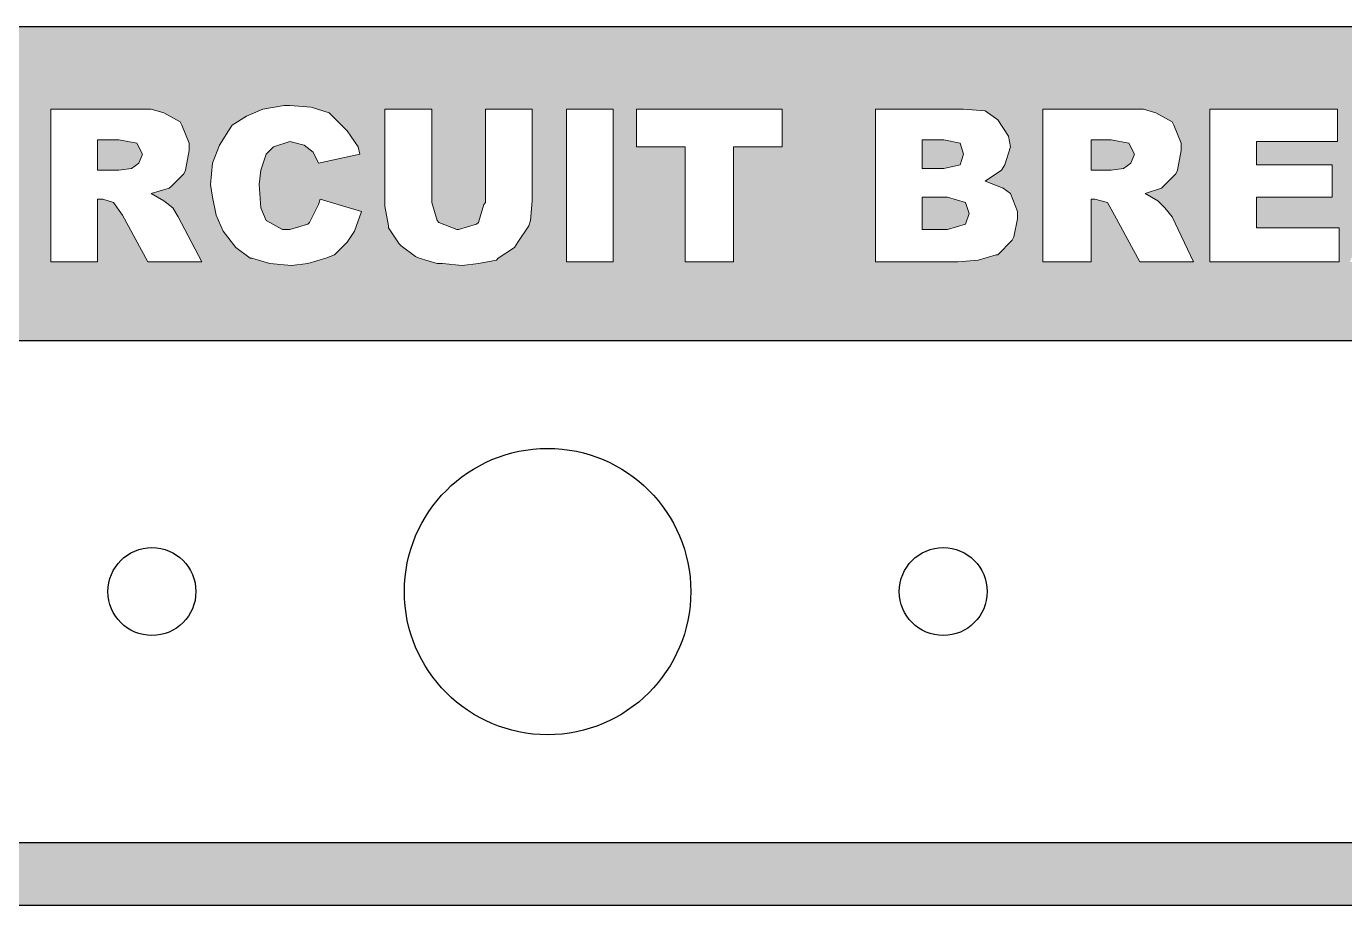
# Model space of a CAD drawing. Header units: inches. Extents: x 2382.42 to 2389.42, y 7443.56 to 7450.56.
# Drawn here: x 2384.88 to 2387.504, y 7444.484 to 7446.235 of the extents above; entities that cross this region are included whole.
import ezdxf

# ---------------------------------------------------------------- set-up
doc = ezdxf.new("R2010")
doc.units = ezdxf.units.IN
doc.header["$MEASUREMENT"] = 0
for name, color, linetype in [('Cut', 20, 'Continuous'), ('fill', 72, 'Continuous'), ('Score', 72, 'Continuous')]:
    doc.layers.add(name, color=color, linetype=linetype)

msp = doc.modelspace()

# ---------------------------------------------------------------- hatches: boundary and pattern name
at = {"layer": 'fill'}
h = msp.add_hatch(color=256, dxfattribs=at)
h.dxf.hatch_style = 1
edge = h.paths.add_edge_path(flags=16)
edge.add_line((2388.9172, 7445.6096), (2388.9172, 7444.7346))
edge.add_arc((2388.7922, 7444.7346), 0.125, -90, 0, ccw=False)
edge.add_line((2388.7922, 7444.6096), (2383.0422, 7444.6096))
edge.add_arc((2383.0422, 7444.7346), 0.125, 180, 270, ccw=False)
edge.add_line((2382.9172, 7444.7346), (2382.9172, 7445.6096))
edge.add_line((2382.9172, 7445.6096), (2388.9172, 7445.6096))
edge = h.paths.add_edge_path()
edge.add_arc((2388.7922, 7444.7346), 0.25, 270, 360)
edge.add_line((2389.0422, 7444.7346), (2389.0422, 7445.9846))
edge.add_arc((2388.7922, 7445.9846), 0.25, 0, 90)
edge.add_line((2388.7922, 7446.2346), (2383.0422, 7446.2346))
edge.add_arc((2383.0422, 7445.9846), 0.25, 90, 180)
edge.add_line((2382.7922, 7445.9846), (2382.7922, 7444.7346))
edge.add_arc((2383.0422, 7444.7346), 0.25, 180, 270)
edge.add_line((2383.0422, 7444.4846), (2388.7922, 7444.4846))
h.paths.add_polyline_path([(2388.3299, 7446.0055), (2388.4873, 7446.0055), (2388.4873, 7446.0699), (2388.2333, 7446.0699), (2388.2333, 7445.7659), (2388.4944, 7445.7659), (2388.4944, 7445.8338), (2388.3299, 7445.8338), (2388.3299, 7445.8946), (2388.4765, 7445.8946), (2388.4765, 7445.959), (2388.3299, 7445.959)], flags=16)
h.paths.add_polyline_path([(2388.0866, 7445.9554), (2388.1975, 7446.0699), (2388.0723, 7446.0699), (2387.9722, 7445.9554), (2387.9722, 7446.0699), (2387.8792, 7446.0699), (2387.8792, 7445.7659), (2387.9722, 7445.7659), (2387.9722, 7445.841), (2388.0223, 7445.891), (2388.0866, 7445.7659), (2388.2047, 7445.7659)], flags=16)
h.paths.add_polyline_path([(2387.847, 7445.7659), (2387.7325, 7446.0699), (2387.6288, 7446.0699), (2387.5143, 7445.7659), (2387.6109, 7445.7659), (2387.6252, 7445.8159), (2387.7325, 7445.8159), (2387.7468, 7445.7659)], flags=16)
h.paths.add_polyline_path([(2387.7146, 7445.8803), (2387.6467, 7445.8803), (2387.6789, 7445.9912)], flags=0)
h.paths.add_polyline_path([(2387.4893, 7446.0055), (2387.4893, 7446.0699), (2387.2353, 7446.0699), (2387.2353, 7445.7659), (2387.4929, 7445.7659), (2387.4929, 7445.8338), (2387.3283, 7445.8338), (2387.3283, 7445.8946), (2387.4786, 7445.8946), (2387.4786, 7445.959), (2387.3283, 7445.959), (2387.3283, 7446.0055)], flags=16)
h.paths.add_polyline_path([(2387.103, 7446.0699), (2387.0601, 7446.0699), (2386.9027, 7446.0699), (2386.9027, 7445.7659), (2386.9993, 7445.7659), (2386.9993, 7445.891), (2387.0064, 7445.891), (2387.0314, 7445.8839), (2387.0458, 7445.8589), (2387.0958, 7445.7659), (2387.2031, 7445.7659), (2387.1602, 7445.8553), (2387.1459, 7445.8732), (2387.1316, 7445.8875), (2387.1066, 7445.9018), (2387.1388, 7445.9125), (2387.1423, 7445.9161), (2387.1674, 7445.9411), (2387.1709, 7445.9483), (2387.1781, 7445.9876), (2387.1781, 7446.0019), (2387.1638, 7446.0377), (2387.1602, 7446.0449), (2387.128, 7446.0627)], flags=16)
h.paths.add_polyline_path([(2386.9993, 7446.0091), (2387.0386, 7446.0091), (2387.0744, 7446.0019), (2387.0851, 7445.9805), (2387.0779, 7445.9626), (2387.0636, 7445.9519), (2387.0386, 7445.9483), (2386.9993, 7445.9483)], flags=0)
h.paths.add_polyline_path([(2386.7882, 7446.0663), (2386.7453, 7446.0699), (2386.57, 7446.0699), (2386.57, 7445.7659), (2386.731, 7445.7659), (2386.7346, 7445.7659), (2386.7739, 7445.7694), (2386.8097, 7445.7802), (2386.8133, 7445.7802), (2386.8419, 7445.8088), (2386.8454, 7445.8159), (2386.8526, 7445.8517), (2386.8526, 7445.866), (2386.8383, 7445.9018), (2386.824, 7445.9125), (2386.7882, 7445.9268), (2386.8204, 7445.9483), (2386.8276, 7445.959), (2386.8383, 7445.9948), (2386.8347, 7446.0162), (2386.8133, 7446.0484)], flags=16)
h.paths.add_polyline_path([(2386.663, 7446.0091), (2386.7059, 7446.0091), (2386.7381, 7446.0019), (2386.7453, 7445.9805), (2386.7381, 7445.959), (2386.7059, 7445.9519), (2386.663, 7445.9519)], flags=0)
h.paths.add_polyline_path([(2386.663, 7445.8946), (2386.7131, 7445.8946), (2386.7489, 7445.8839), (2386.756, 7445.8624), (2386.7489, 7445.841), (2386.7131, 7445.8302), (2386.663, 7445.8302)], flags=0)
h.paths.add_polyline_path([(2386.384, 7445.9948), (2386.384, 7446.0699), (2386.0943, 7446.0699), (2386.0943, 7445.9948), (2386.1909, 7445.9948), (2386.1909, 7445.7659), (2386.2874, 7445.7659), (2386.2874, 7445.9948)], flags=16)
h.paths.add_polyline_path([(2385.9548, 7445.7659), (2385.9548, 7446.0699), (2386.0478, 7446.0699), (2386.0478, 7445.7659)], flags=16)
h.paths.add_polyline_path([(2385.6865, 7445.8839), (2385.6865, 7446.0699), (2385.5935, 7446.0699), (2385.5935, 7445.8875), (2385.5935, 7445.8767), (2385.6007, 7445.8374), (2385.6007, 7445.8338), (2385.6221, 7445.8016), (2385.6257, 7445.798), (2385.6543, 7445.7766), (2385.6615, 7445.773), (2385.6972, 7445.7623), (2385.708, 7445.7623), (2385.7473, 7445.7587), (2385.7795, 7445.7623), (2385.8153, 7445.7694), (2385.8189, 7445.773), (2385.8511, 7445.7945), (2385.8582, 7445.8052), (2385.8797, 7445.8374), (2385.8832, 7445.8481), (2385.8868, 7445.8875), (2385.8868, 7446.0699), (2385.7938, 7446.0699), (2385.7938, 7445.8839), (2385.7902, 7445.8803), (2385.7795, 7445.8445), (2385.7759, 7445.841), (2385.7402, 7445.8302), (2385.7366, 7445.8302), (2385.7008, 7445.8445), (2385.6972, 7445.8481)], flags=16)
h.paths.add_polyline_path([(2385.4469, 7446.0735), (2385.4039, 7446.077), (2385.3932, 7446.077), (2385.3503, 7446.0699), (2385.3181, 7446.0556), (2385.2895, 7446.0377), (2385.2823, 7446.027), (2385.2644, 7445.9984), (2385.2501, 7445.9626), (2385.2466, 7445.9197), (2385.2501, 7445.8946), (2385.2573, 7445.8589), (2385.2716, 7445.8267), (2385.2966, 7445.7945), (2385.3252, 7445.773), (2385.3288, 7445.773), (2385.3646, 7445.7623), (2385.4075, 7445.7587), (2385.4397, 7445.7623), (2385.4755, 7445.773), (2385.4934, 7445.7802), (2385.5184, 7445.8052), (2385.5327, 7445.8267), (2385.547, 7445.866), (2385.4647, 7445.891), (2385.4612, 7445.8803), (2385.4433, 7445.8445), (2385.4397, 7445.841), (2385.4039, 7445.8302), (2385.3896, 7445.8302), (2385.3574, 7445.8481), (2385.3467, 7445.8732), (2385.3431, 7445.9197), (2385.3467, 7445.9483), (2385.3574, 7445.9805), (2385.3717, 7445.9948), (2385.4039, 7446.0055), (2385.4326, 7445.9984), (2385.4504, 7445.984), (2385.4612, 7445.9626), (2385.5434, 7445.9805), (2385.5399, 7445.9948), (2385.5184, 7446.027), (2385.4934, 7446.052), (2385.4826, 7446.0627)], flags=16)
h.paths.add_polyline_path([(2385.1285, 7446.0699), (2385.0856, 7446.0699), (2384.9282, 7446.0699), (2384.9282, 7445.7659), (2385.0212, 7445.7659), (2385.0212, 7445.891), (2385.0319, 7445.891), (2385.0534, 7445.8839), (2385.0713, 7445.8589), (2385.1214, 7445.7659), (2385.2287, 7445.7659), (2385.1822, 7445.8553), (2385.1714, 7445.8732), (2385.1536, 7445.8875), (2385.1285, 7445.9018), (2385.1643, 7445.9125), (2385.1679, 7445.9161), (2385.1929, 7445.9411), (2385.1965, 7445.9483), (2385.2036, 7445.9876), (2385.2036, 7446.0019), (2385.1893, 7446.0377), (2385.1857, 7446.0449), (2385.1536, 7446.0627)], flags=16)
h.paths.add_polyline_path([(2385.0212, 7446.0091), (2385.0641, 7446.0091), (2385.0999, 7446.0019), (2385.1106, 7445.9805), (2385.1035, 7445.9626), (2385.0892, 7445.9519), (2385.0641, 7445.9483), (2385.0212, 7445.9483)], flags=0)
h.paths.add_polyline_path([(2384.7637, 7445.7659), (2384.7637, 7446.0699), (2384.8567, 7446.0699), (2384.8567, 7445.7659)], flags=16)
h.paths.add_polyline_path([(2384.456, 7446.0377), (2384.4489, 7446.027), (2384.431, 7445.9984), (2384.4203, 7445.9626), (2384.4167, 7445.9197), (2384.4167, 7445.8946), (2384.4239, 7445.8589), (2384.4382, 7445.8267), (2384.4632, 7445.7945), (2384.4918, 7445.773), (2384.4954, 7445.773), (2384.5312, 7445.7623), (2384.5741, 7445.7587), (2384.6063, 7445.7623), (2384.642, 7445.773), (2384.6599, 7445.7802), (2384.6885, 7445.8052), (2384.6993, 7445.8267), (2384.7136, 7445.866), (2384.6313, 7445.891), (2384.6277, 7445.8803), (2384.6099, 7445.8445), (2384.6063, 7445.841), (2384.5705, 7445.8302), (2384.5562, 7445.8302), (2384.524, 7445.8481), (2384.5133, 7445.8732), (2384.5097, 7445.9197), (2384.5133, 7445.9483), (2384.524, 7445.9805), (2384.5383, 7445.9948), (2384.5705, 7446.0055), (2384.5991, 7445.9984), (2384.617, 7445.984), (2384.6277, 7445.9626), (2384.71, 7445.9805), (2384.7064, 7445.9948), (2384.6885, 7446.027), (2384.6599, 7446.052), (2384.6492, 7446.0627), (2384.6134, 7446.0735), (2384.5705, 7446.077), (2384.5598, 7446.077), (2384.5169, 7446.0699), (2384.4847, 7446.0556)], flags=16)
h.paths.add_polyline_path([(2384.22, 7445.7659), (2384.22, 7446.0699), (2384.1305, 7446.0699), (2384.1305, 7445.9018), (2384.0161, 7446.0699), (2383.9267, 7446.0699), (2383.9267, 7445.7659), (2384.0161, 7445.7659), (2384.0161, 7445.934), (2384.1305, 7445.7659)], flags=16)
h.paths.add_polyline_path([(2383.7621, 7445.7659), (2383.7621, 7446.0699), (2383.8587, 7446.0699), (2383.8587, 7445.7659)], flags=16)
h.paths.add_polyline_path([(2383.7299, 7445.7659), (2383.6155, 7446.0699), (2383.5117, 7446.0699), (2383.3973, 7445.7659), (2383.4938, 7445.7659), (2383.5082, 7445.8159), (2383.6155, 7445.8159), (2383.6298, 7445.7659)], flags=16)
h.paths.add_polyline_path([(2383.3651, 7445.7659), (2383.3651, 7446.0699), (2383.2399, 7446.0699), (2383.1934, 7445.8839), (2383.1469, 7446.0699), (2383.0217, 7446.0699), (2383.0217, 7445.7659), (2383.0968, 7445.7659), (2383.0968, 7445.9984), (2383.1576, 7445.7659), (2383.2292, 7445.7659), (2383.29, 7445.9984), (2383.29, 7445.7659)], flags=16)
h.paths.add_polyline_path([(2383.594, 7445.8803), (2383.526, 7445.8803), (2383.5618, 7445.9912)], flags=0)
h.paths.add_polyline_path([(2388.7412, 7445.7659), (2388.8485, 7445.7659), (2388.802, 7445.8553), (2388.7877, 7445.8732), (2388.7734, 7445.8875), (2388.7484, 7445.9018), (2388.7806, 7445.9125), (2388.7841, 7445.9161), (2388.8128, 7445.9411), (2388.8128, 7445.9483), (2388.8235, 7445.9876), (2388.8199, 7446.0019), (2388.8092, 7446.0377), (2388.802, 7446.0449), (2388.7698, 7446.0627), (2388.7484, 7446.0699), (2388.7019, 7446.0699), (2388.5445, 7446.0699), (2388.5445, 7445.7659), (2388.6411, 7445.7659), (2388.6411, 7445.891), (2388.6482, 7445.891), (2388.6733, 7445.8839), (2388.6876, 7445.8589)], flags=16)
h.paths.add_polyline_path([(2388.6411, 7446.0091), (2388.6804, 7446.0091), (2388.7162, 7446.0019), (2388.7269, 7445.9805), (2388.7198, 7445.9626), (2388.7055, 7445.9519), (2388.6804, 7445.9483), (2388.6411, 7445.9483)], flags=0)
edge = h.paths.add_edge_path(flags=16)
edge.add_line((2383.3651, 7445.7659), (2383.3651, 7446.0699))
edge.add_line((2383.29, 7445.7659), (2383.3651, 7445.7659))
edge.add_line((2383.29, 7445.9984), (2383.29, 7445.7659))
edge.add_line((2383.1934, 7445.8839), (2383.1469, 7446.0699))
edge.add_line((2383.0968, 7445.9984), (2383.1576, 7445.7659))
h = msp.add_hatch(color=256, dxfattribs=at)
h.dxf.hatch_style = 1
h.paths.add_polyline_path([(2383.594, 7445.8803), (2383.526, 7445.8803), (2383.5618, 7445.9912)])
h.paths.add_polyline_path([(2385.0212, 7446.0091), (2385.0641, 7446.0091), (2385.0999, 7446.0019), (2385.1106, 7445.9805), (2385.1035, 7445.9626), (2385.0892, 7445.9519), (2385.0641, 7445.9483), (2385.0212, 7445.9483)])
h.paths.add_polyline_path([(2386.663, 7445.8946), (2386.7131, 7445.8946), (2386.7489, 7445.8839), (2386.756, 7445.8624), (2386.7489, 7445.841), (2386.7131, 7445.8302), (2386.663, 7445.8302)])
h.paths.add_polyline_path([(2386.663, 7446.0091), (2386.7059, 7446.0091), (2386.7381, 7446.0019), (2386.7453, 7445.9805), (2386.7381, 7445.959), (2386.7059, 7445.9519), (2386.663, 7445.9519)])
h.paths.add_polyline_path([(2386.9993, 7446.0091), (2387.0386, 7446.0091), (2387.0744, 7446.0019), (2387.0851, 7445.9805), (2387.0779, 7445.9626), (2387.0636, 7445.9519), (2387.0386, 7445.9483), (2386.9993, 7445.9483)])
h.paths.add_polyline_path([(2387.7146, 7445.8803), (2387.6467, 7445.8803), (2387.6789, 7445.9912)])
h.paths.add_polyline_path([(2388.6411, 7446.0091), (2388.6804, 7446.0091), (2388.7162, 7446.0019), (2388.7269, 7445.9805), (2388.7198, 7445.9626), (2388.7055, 7445.9519), (2388.6804, 7445.9483), (2388.6411, 7445.9483)])

# ---------------------------------------------------------------- linework, layer by layer
at = {"layer": 'Cut'}
for centre, radius in [((2385.9172, 7445.1096), 0.285), ((2385.1297, 7445.1096), 0.0875), ((2386.7047, 7445.1096), 0.0875)]:
    msp.add_circle(centre, radius, dxfattribs=at)
at = {"layer": 'Score'}
for p, q in [((2383.0422, 7446.2346), (2388.7922, 7446.2346)), ((2382.9172, 7445.6096), (2388.9172, 7445.6096)), ((2388.7922, 7444.6096), (2383.0422, 7444.6096)), ((2388.7922, 7444.4846), (2383.0422, 7444.4846))]:
    msp.add_line(p, q, dxfattribs=at)
at = {"layer": 'Score', "lineweight": 0}
for p, q in [((2385.0856, 7446.0699), (2384.9282, 7446.0699)), ((2384.9282, 7446.0699), (2384.9282, 7445.7659)), ((2385.1285, 7446.0699), (2385.0856, 7446.0699)), ((2385.1536, 7446.0627), (2385.1285, 7446.0699)), ((2385.3503, 7446.0699), (2385.3181, 7446.0556)), ((2385.3932, 7446.077), (2385.3503, 7446.0699)), ((2385.4039, 7446.077), (2385.3932, 7446.077)), ((2385.4469, 7446.0735), (2385.4039, 7446.077)), ((2385.4826, 7446.0627), (2385.4469, 7446.0735)), ((2385.6865, 7446.0699), (2385.5935, 7446.0699)), ((2385.5935, 7446.0699), (2385.5935, 7445.8875)), ((2385.6865, 7445.8839), (2385.6865, 7446.0699)), ((2385.8868, 7446.0699), (2385.7938, 7446.0699)), ((2385.7938, 7446.0699), (2385.7938, 7445.8839)), ((2385.8868, 7445.8875), (2385.8868, 7446.0699)), ((2385.9548, 7446.0699), (2386.0478, 7446.0699)), ((2385.9548, 7445.7659), (2385.9548, 7446.0699)), ((2385.9548, 7446.0699), (2385.9548, 7446.0699)), ((2386.0478, 7446.0699), (2386.0478, 7445.7659)), ((2386.384, 7446.0699), (2386.0943, 7446.0699)), ((2386.0943, 7446.0699), (2386.0943, 7445.9948)), ((2386.384, 7445.9948), (2386.384, 7446.0699)), ((2386.7453, 7446.0699), (2386.57, 7446.0699)), ((2386.57, 7446.0699), (2386.57, 7445.7659)), ((2386.7882, 7446.0663), (2386.7453, 7446.0699)), ((2387.0601, 7446.0699), (2386.9027, 7446.0699)), ((2386.9027, 7446.0699), (2386.9027, 7445.7659)), ((2387.103, 7446.0699), (2387.0601, 7446.0699)), ((2387.128, 7446.0627), (2387.103, 7446.0699)), ((2387.4893, 7446.0699), (2387.2353, 7446.0699)), ((2387.2353, 7446.0699), (2387.2353, 7445.7659)), ((2387.4893, 7446.0055), (2387.4893, 7446.0699)), ((2385.1857, 7446.0449), (2385.1536, 7446.0627)), ((2385.1893, 7446.0377), (2385.1857, 7446.0449)), ((2385.3181, 7446.0556), (2385.2895, 7446.0377)), ((2385.4934, 7446.052), (2385.4826, 7446.0627)), ((2385.5184, 7446.027), (2385.4934, 7446.052)), ((2386.8133, 7446.0484), (2386.7882, 7446.0663)), ((2386.8347, 7446.0162), (2386.8133, 7446.0484)), ((2387.1602, 7446.0449), (2387.128, 7446.0627)), ((2387.1638, 7446.0377), (2387.1602, 7446.0449)), ((2385.2036, 7446.0019), (2385.1893, 7446.0377)), ((2385.2823, 7446.027), (2385.2644, 7445.9984)), ((2385.2895, 7446.0377), (2385.2823, 7446.027)), ((2385.5399, 7445.9948), (2385.5184, 7446.027)), ((2387.1781, 7446.0019), (2387.1638, 7446.0377)), ((2385.0212, 7445.9483), (2385.0212, 7446.0091)), ((2385.0212, 7446.0091), (2385.0641, 7446.0091)), ((2385.0641, 7446.0091), (2385.0999, 7446.0019)), ((2385.0999, 7446.0019), (2385.1106, 7445.9805)), ((2385.2036, 7445.9876), (2385.2036, 7446.0019)), ((2385.2644, 7445.9984), (2385.2501, 7445.9626)), ((2385.3574, 7445.9805), (2385.3717, 7445.9948)), ((2385.3717, 7445.9948), (2385.4039, 7446.0055)), ((2385.4039, 7446.0055), (2385.4326, 7445.9984)), ((2385.4326, 7445.9984), (2385.4504, 7445.984)), ((2385.5434, 7445.9805), (2385.5399, 7445.9948)), ((2386.0943, 7445.9948), (2386.1909, 7445.9948)), ((2386.1909, 7445.9948), (2386.1909, 7445.7659)), ((2386.2874, 7445.7659), (2386.2874, 7445.9948)), ((2386.2874, 7445.9948), (2386.384, 7445.9948)), ((2386.663, 7445.9519), (2386.663, 7446.0091)), ((2386.663, 7446.0091), (2386.7059, 7446.0091)), ((2386.7059, 7446.0091), (2386.7381, 7446.0019)), ((2386.7381, 7446.0019), (2386.7453, 7445.9805)), ((2386.8276, 7445.959), (2386.8383, 7445.9948)), ((2386.8383, 7445.9948), (2386.8347, 7446.0162)), ((2386.9993, 7445.9483), (2386.9993, 7446.0091)), ((2386.9993, 7446.0091), (2387.0386, 7446.0091)), ((2387.0386, 7446.0091), (2387.0744, 7446.0019)), ((2387.0744, 7446.0019), (2387.0851, 7445.9805)), ((2387.1781, 7445.9876), (2387.1781, 7446.0019)), ((2387.3283, 7445.959), (2387.3283, 7446.0055)), ((2387.3283, 7446.0055), (2387.4893, 7446.0055)), ((2385.1106, 7445.9805), (2385.1035, 7445.9626)), ((2385.1965, 7445.9483), (2385.2036, 7445.9876)), ((2385.3467, 7445.9483), (2385.3574, 7445.9805)), ((2385.4504, 7445.984), (2385.4612, 7445.9626)), ((2385.4612, 7445.9626), (2385.5434, 7445.9805)), ((2386.7453, 7445.9805), (2386.7381, 7445.959)), ((2387.0851, 7445.9805), (2387.0779, 7445.9626)), ((2387.1709, 7445.9483), (2387.1781, 7445.9876)), ((2385.0641, 7445.9483), (2385.0212, 7445.9483)), ((2385.0892, 7445.9519), (2385.0641, 7445.9483)), ((2385.1035, 7445.9626), (2385.0892, 7445.9519)), ((2385.1679, 7445.9161), (2385.1929, 7445.9411)), ((2385.1929, 7445.9411), (2385.1965, 7445.9483)), ((2385.2501, 7445.9626), (2385.2466, 7445.9197)), ((2385.3431, 7445.9197), (2385.3467, 7445.9483)), ((2386.7059, 7445.9519), (2386.663, 7445.9519)), ((2386.7381, 7445.959), (2386.7059, 7445.9519)), ((2386.7882, 7445.9268), (2386.8204, 7445.9483)), ((2386.8204, 7445.9483), (2386.8276, 7445.959)), ((2387.0386, 7445.9483), (2386.9993, 7445.9483)), ((2387.0636, 7445.9519), (2387.0386, 7445.9483)), ((2387.0779, 7445.9626), (2387.0636, 7445.9519)), ((2387.1423, 7445.9161), (2387.1674, 7445.9411)), ((2387.1674, 7445.9411), (2387.1709, 7445.9483)), ((2387.4786, 7445.959), (2387.3283, 7445.959)), ((2387.4786, 7445.8946), (2387.4786, 7445.959)), ((2385.1285, 7445.9018), (2385.1643, 7445.9125)), ((2385.1643, 7445.9125), (2385.1679, 7445.9161)), ((2385.2466, 7445.9197), (2385.2501, 7445.8946)), ((2385.3467, 7445.8732), (2385.3431, 7445.9197)), ((2386.824, 7445.9125), (2386.7882, 7445.9268)), ((2386.7882, 7445.9268), (2386.7882, 7445.9268)), ((2386.8383, 7445.9018), (2386.824, 7445.9125)), ((2387.1066, 7445.9018), (2387.1388, 7445.9125)), ((2387.1388, 7445.9125), (2387.1423, 7445.9161)), ((2385.0212, 7445.7659), (2385.0212, 7445.891)), ((2385.0212, 7445.891), (2385.0319, 7445.891)), ((2385.0319, 7445.891), (2385.0534, 7445.8839)), ((2385.1536, 7445.8875), (2385.1285, 7445.9018)), ((2385.1714, 7445.8732), (2385.1536, 7445.8875)), ((2385.2501, 7445.8946), (2385.2573, 7445.8589)), ((2385.4647, 7445.891), (2385.4612, 7445.8803)), ((2385.547, 7445.866), (2385.4647, 7445.891)), ((2385.5935, 7445.8875), (2385.5935, 7445.8767)), ((2385.8832, 7445.8481), (2385.8868, 7445.8875)), ((2386.663, 7445.8302), (2386.663, 7445.8946)), ((2386.663, 7445.8946), (2386.7131, 7445.8946)), ((2386.7131, 7445.8946), (2386.7489, 7445.8839)), ((2386.8526, 7445.866), (2386.8383, 7445.9018)), ((2386.9993, 7445.7659), (2386.9993, 7445.891)), ((2386.9993, 7445.891), (2387.0064, 7445.891)), ((2387.0064, 7445.891), (2387.0314, 7445.8839)), ((2387.1316, 7445.8875), (2387.1066, 7445.9018)), ((2387.1459, 7445.8732), (2387.1316, 7445.8875)), ((2387.3283, 7445.8338), (2387.3283, 7445.8946)), ((2387.3283, 7445.8946), (2387.4786, 7445.8946)), ((2385.0534, 7445.8839), (2385.0713, 7445.8589)), ((2385.1822, 7445.8553), (2385.1714, 7445.8732)), ((2385.3574, 7445.8481), (2385.3467, 7445.8732)), ((2385.4612, 7445.8803), (2385.4433, 7445.8445)), ((2385.5327, 7445.8267), (2385.547, 7445.866)), ((2385.5935, 7445.8767), (2385.6007, 7445.8374)), ((2385.6972, 7445.8481), (2385.6865, 7445.8839)), ((2385.7902, 7445.8803), (2385.7795, 7445.8445)), ((2385.7938, 7445.8839), (2385.7902, 7445.8803)), ((2386.7489, 7445.8839), (2386.756, 7445.8624)), ((2386.756, 7445.8624), (2386.7489, 7445.841)), ((2386.8526, 7445.8517), (2386.8526, 7445.866)), ((2387.0314, 7445.8839), (2387.0458, 7445.8589)), ((2387.1602, 7445.8553), (2387.1459, 7445.8732)), ((2385.0713, 7445.8589), (2385.1214, 7445.7659)), ((2385.2287, 7445.7659), (2385.1822, 7445.8553)), ((2385.2573, 7445.8589), (2385.2716, 7445.8267)), ((2385.3896, 7445.8302), (2385.3574, 7445.8481)), ((2385.4397, 7445.841), (2385.4039, 7445.8302)), ((2385.4433, 7445.8445), (2385.4397, 7445.841)), ((2385.6007, 7445.8374), (2385.6007, 7445.8338)), ((2385.6007, 7445.8338), (2385.6221, 7445.8016)), ((2385.7008, 7445.8445), (2385.6972, 7445.8481)), ((2385.7366, 7445.8302), (2385.7008, 7445.8445)), ((2385.7759, 7445.841), (2385.7402, 7445.8302)), ((2385.7795, 7445.8445), (2385.7759, 7445.841)), ((2385.8582, 7445.8052), (2385.8797, 7445.8374)), ((2385.8797, 7445.8374), (2385.8832, 7445.8481)), ((2386.7489, 7445.841), (2386.7131, 7445.8302)), ((2386.8454, 7445.8159), (2386.8526, 7445.8517)), ((2387.0458, 7445.8589), (2387.0958, 7445.7659)), ((2387.2031, 7445.7659), (2387.1602, 7445.8553)), ((2387.4929, 7445.8338), (2387.3283, 7445.8338)), ((2387.4929, 7445.7659), (2387.4929, 7445.8338)), ((2385.2716, 7445.8267), (2385.2966, 7445.7945)), ((2385.4039, 7445.8302), (2385.3896, 7445.8302)), ((2385.5184, 7445.8052), (2385.5327, 7445.8267)), ((2385.7402, 7445.8302), (2385.7366, 7445.8302)), ((2386.7131, 7445.8302), (2386.663, 7445.8302)), ((2386.8133, 7445.7802), (2386.8419, 7445.8088)), ((2386.8419, 7445.8088), (2386.8454, 7445.8159)), ((2385.2966, 7445.7945), (2385.3252, 7445.773)), ((2385.4934, 7445.7802), (2385.5184, 7445.8052)), ((2385.6221, 7445.8016), (2385.6257, 7445.798)), ((2385.6257, 7445.798), (2385.6543, 7445.7766)), ((2385.8189, 7445.773), (2385.8511, 7445.7945)), ((2385.8511, 7445.7945), (2385.8582, 7445.8052)), ((2384.9282, 7445.7659), (2385.0212, 7445.7659)), ((2385.1214, 7445.7659), (2385.2287, 7445.7659)), ((2385.3252, 7445.773), (2385.3288, 7445.773)), ((2385.3288, 7445.773), (2385.3646, 7445.7623)), ((2385.3646, 7445.7623), (2385.4075, 7445.7587)), ((2385.4075, 7445.7587), (2385.4397, 7445.7623)), ((2385.4397, 7445.7623), (2385.4755, 7445.773)), ((2385.4755, 7445.773), (2385.4934, 7445.7802)), ((2385.6543, 7445.7766), (2385.6615, 7445.773)), ((2385.6615, 7445.773), (2385.6972, 7445.7623)), ((2385.6972, 7445.7623), (2385.708, 7445.7623)), ((2385.708, 7445.7623), (2385.7473, 7445.7587)), ((2385.7473, 7445.7587), (2385.7795, 7445.7623)), ((2385.7795, 7445.7623), (2385.8153, 7445.7694)), ((2385.8153, 7445.7694), (2385.8189, 7445.773)), ((2386.0478, 7445.7659), (2385.9548, 7445.7659)), ((2386.1909, 7445.7659), (2386.2874, 7445.7659)), ((2386.57, 7445.7659), (2386.731, 7445.7659)), ((2386.731, 7445.7659), (2386.7346, 7445.7659)), ((2386.7346, 7445.7659), (2386.7739, 7445.7694)), ((2386.7739, 7445.7694), (2386.8097, 7445.7802)), ((2386.8097, 7445.7802), (2386.8133, 7445.7802)), ((2386.9027, 7445.7659), (2386.9993, 7445.7659)), ((2387.0958, 7445.7659), (2387.2031, 7445.7659)), ((2387.2353, 7445.7659), (2387.4929, 7445.7659))]:
    msp.add_line(p, q, dxfattribs=at)

doc.saveas('drawing.dxf')
